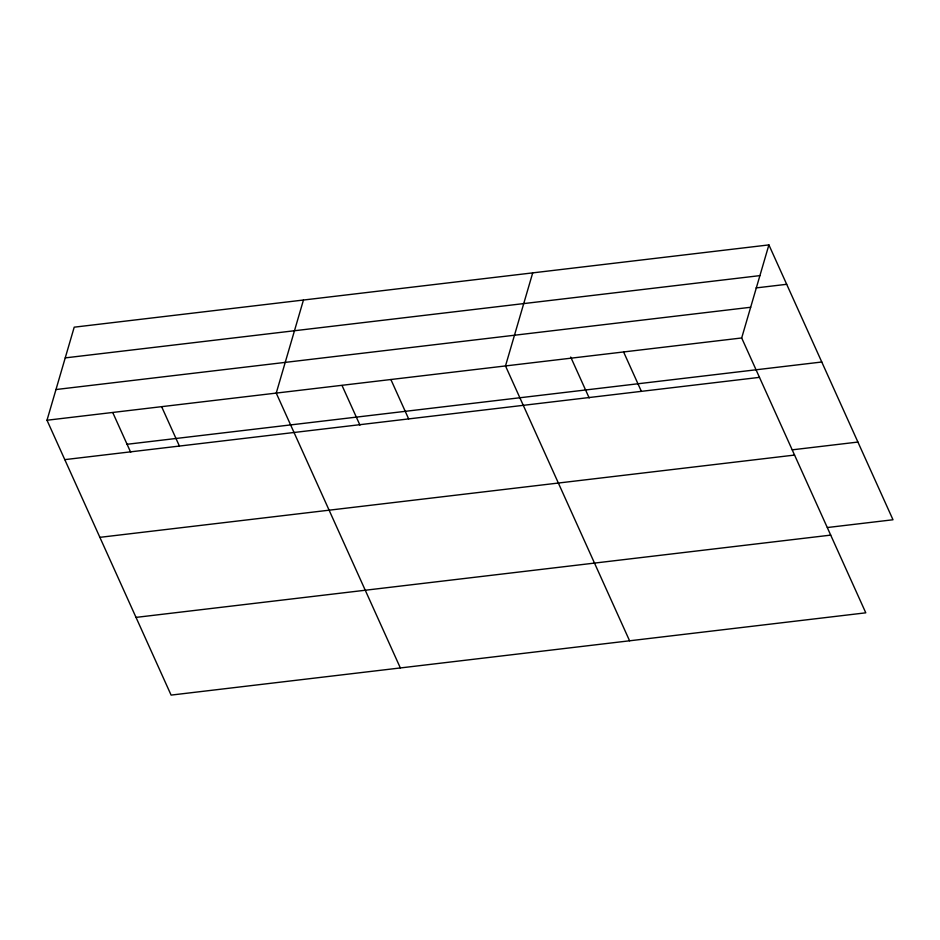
<?xml version="1.0" encoding="UTF-8"?>
<svg xmlns="http://www.w3.org/2000/svg" width="940" height="940" viewBox="0 0 940 940"><rect width="100%" height="100%" fill="white"/><g stroke="black" fill="none" stroke-linecap="round" stroke-linejoin="round"><path stroke-width="1.41" d="M768.897 244.905L741.684 337.965L865.787 612.821L171.104 695.095L47 420.239L74.213 327.179L768.897 244.905L893 519.761L827.388 527.528M303.456 300.024L276.243 393.096L400.346 667.941M532.71 272.882L505.497 365.942L629.589 640.798M65.236 357.893L759.92 275.62M756.066 287.922L786.686 284.303M55.977 389.536L750.672 307.262M47 420.239L741.684 337.965M127.088 444.279L821.772 362.006M64.79 459.637L759.473 377.363M792.303 449.825L857.914 442.059M99.875 537.339L794.559 455.066M136.018 617.392L830.702 535.119M623.596 351.96L641.374 391.346M570.709 357.047L589.192 397.984M390.876 379.513L408.653 418.911M342.054 385.518L359.95 425.127M161.621 406.668L179.411 446.065M112.812 412.672L130.695 452.281"/></g></svg>
